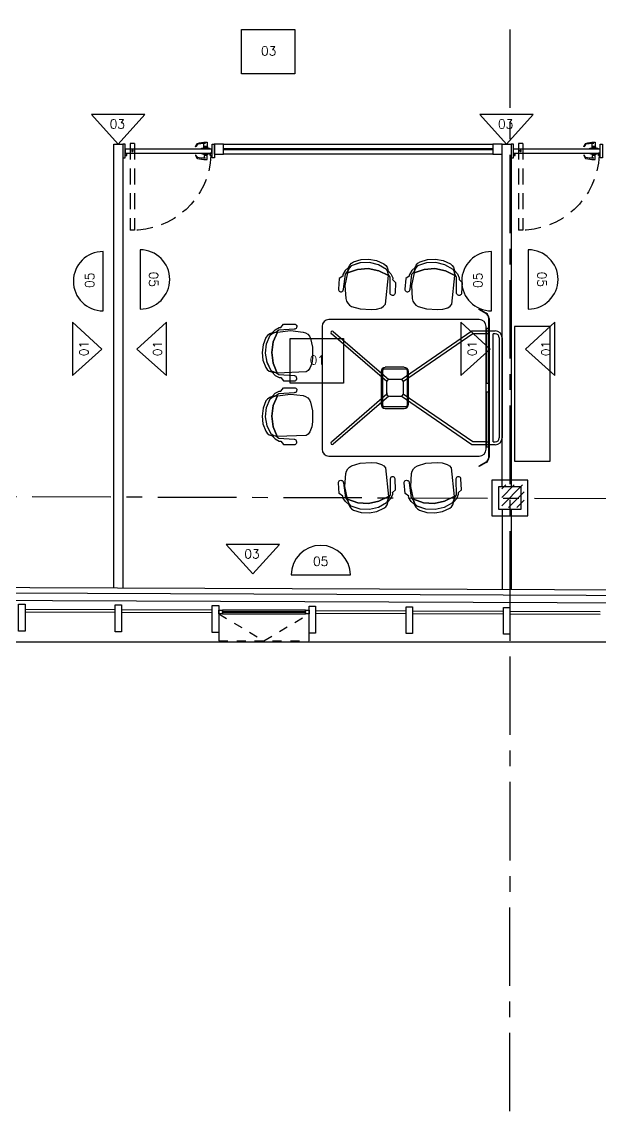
# Model space of a CAD drawing. Extents: x -4 to 325, y -1 to 181.
# Drawn here: x 15.41 to 21.86, y -1.28 to 10.87 of the extents above; entities that cross this region are included whole.
import ezdxf
from ezdxf.enums import TextEntityAlignment as Align

# ---------------------------------------------------------------- set-up
doc = ezdxf.new("R2010")
doc.units = 0
doc.header["$LTSCALE"] = 0.7
doc.header["$MEASUREMENT"] = 0
for name, pattern in [('REC4_A1-00_PLANTA GENERAL$1$X-BB$0$CENTER', [2, 1.25, -0.25, 0.25, -0.25]), ('REC4_A1-00_PLANTA GENERAL$1$X-BB$0$HIDDEN2', [0.1875, 0.125, -0.0625]), ('REC4_A1-00_PLANTA GENERAL$1$X-PP$0$HIDDEN', [0.375, 0.25, -0.125]), ('X-BB$0$HIDDEN2', [0.1875, 0.125, -0.0625])]:
    doc.linetypes.add(name, pattern=pattern)
doc.layers.get('0').update_dxf_attribs({"linetype": 'CONTINUOUS'})
for name, color, linetype in [('REC4_A1-00_PLANTA GENERAL$1$ACABADO INTERIOR', 4, 'CONTINUOUS'), ('REC4_A1-00_PLANTA GENERAL$1$BB$0$A-COLS', 251, 'CONTINUOUS'), ('REC4_A1-00_PLANTA GENERAL$1$BB$0$A-GLAZ', 251, 'CONTINUOUS'), ('REC4_A1-00_PLANTA GENERAL$1$BB$0$A-GRID', 251, 'REC4_A1-00_PLANTA GENERAL$1$X-BB$0$CENTER'), ('REC4_A1-00_PLANTA GENERAL$1$BB$0$A-WALL-FULL', 251, 'CONTINUOUS'), ('REC4_A1-00_PLANTA GENERAL$1$BB$0$A-WALL-PRHT', 251, 'CONTINUOUS'), ('REC4_A1-00_PLANTA GENERAL$1$FN$0$I-FURN-FREE', 1, 'CONTINUOUS'), ('REC4_A1-00_PLANTA GENERAL$1$LAMBRINES', 3, 'CONTINUOUS'), ('REC4_A1-00_PLANTA GENERAL$1$PP$0$I-CANCELERIA', 253, 'CONTINUOUS'), ('REC4_A1-00_PLANTA GENERAL$1$PP$0$I-DOOR', 253, 'CONTINUOUS'), ('REC4_A1-00_PLANTA GENERAL$1$PP$0$I-FLOR-DIMS', 1, 'CONTINUOUS'), ('REC4_A1-00_PLANTA GENERAL$1$PP$0$I-GLAZ', 253, 'CONTINUOUS'), ('REC4_A1-00_PLANTA GENERAL$1$PP$0$I-WALL', 253, 'CONTINUOUS')]:
    doc.layers.add(name, color=color, linetype=linetype)
doc.styles.add('REC4_A1-00_PLANTA GENERAL$0$X-FN$0$ARIAL', font='arial.ttf')
doc.styles.add('ROMANS', font='romans.shx', dxfattribs={"width": 0.75})

# ---------------------------------------------------------------- blocks, each defined once
blk = doc.blocks.new('REC4_A1-00_PLANTA GENERAL$1$X-PP$0$door')
at = {"layer": 'REC4_A1-00_PLANTA GENERAL$1$PP$0$I-DOOR', "linetype": 'Continuous', "extrusion": (7.03085e-08, -3.52258e-06, 1)}
for p, q in [((61213.271, 25536.376, 0), (61213.183, 25536.376, 0)), ((61213.271, 25536.376, 0), (61213.183, 25536.376, 0)), ((61214.007, 25536.427, 0), (61214.055, 25536.427, 0)), ((61214.107, 25536.37), (61213.159, 25536.37)), ((61214.107, 25536.322, 0), (61213.159, 25536.322, 0)), ((61213.271, 25536.316, 0), (61213.182, 25536.316, 0)), ((61213.271, 25536.316, 0), (61213.182, 25536.316, 0)), ((61214.02, 25536.346, 0), (61214.042, 25536.346, 0)), ((61214.031, 25536.357, 0), (61214.031, 25536.335, 0)), ((61214.091, 25536.295, 0), (61214.091, 25536.32, 0)), ((61214.11, 25536.32, 0), (61214.091, 25536.32, 0)), ((61214.11, 25536.295, 0), (61214.091, 25536.295, 0)), ((61214.093, 25536.297, 0), (61214.093, 25536.318, 0)), ((61214.11, 25536.318, 0), (61214.093, 25536.318, 0)), ((61214.093, 25536.297, 0), (61214.11, 25536.297, 0)), ((61214.107, 25536.322, 0), (61214.107, 25536.37))]:
    blk.add_line(p, q, dxfattribs=at)
at = {"layer": 'REC4_A1-00_PLANTA GENERAL$1$PP$0$I-DOOR', "linetype": 'REC4_A1-00_PLANTA GENERAL$1$X-PP$0$HIDDEN', "extrusion": (7.03085e-08, -3.52258e-06, 1)}
for p, q in [((61214.007, 25536.427, 0), (61214.007, 25535.475, 0)), ((61214.055, 25536.427, 0), (61214.055, 25535.475, 0)), ((61214.007, 25535.475, 0), (61214.055, 25535.475, 0))]:
    blk.add_line(p, q, dxfattribs=at)
at = {"layer": 'REC4_A1-00_PLANTA GENERAL$1$PP$0$I-DOOR', "linetype": 'Continuous', "extrusion": (-7.03085e-08, -3.52258e-06, 1)}
for p, q in [((61213.156, 25536.32, 0), (61213.176, 25536.32, 0)), ((61213.156, 25536.318, 0), (61213.174, 25536.318, 0)), ((61213.174, 25536.297, 0), (61213.156, 25536.297, 0)), ((61213.156, 25536.295, 0), (61213.176, 25536.295, 0)), ((61213.174, 25536.297, 0), (61213.174, 25536.318, 0)), ((61213.176, 25536.295, 0), (61213.176, 25536.32, 0))]:
    blk.add_line(p, q, dxfattribs=at)
at = {"layer": 'REC4_A1-00_PLANTA GENERAL$1$PP$0$I-DOOR', "linetype": 'Continuous'}
blk.add_line((61213.159, 25536.322, 0), (61213.159, 25536.37), dxfattribs=at)
at = {"layer": 'REC4_A1-00_PLANTA GENERAL$1$PP$0$I-DOOR', "linetype": 'Continuous', "extrusion": (1.26458e-05, -3.51329e-06, 1), "elevation": 0.684}
blk.add_lwpolyline([(61213.131, 25536.271), (61213.156, 25536.271), (61213.156, 25536.421), (61213.131, 25536.421), (61213.131, 25536.271)], dxfattribs=at)
at = {"layer": 'REC4_A1-00_PLANTA GENERAL$1$PP$0$I-DOOR', "linetype": 'Continuous', "extrusion": (7.03085e-08, -3.52258e-06, 1), "elevation": -0.086}
for points in [[(61213.271, 25536.37), (61213.271, 25536.376), (61213.249, 25536.381, -0.342611), (61213.246, 25536.386), (61213.246, 25536.389), (61213.208, 25536.389), (61213.208, 25536.386, -0.342611), (61213.205, 25536.381), (61213.183, 25536.376), (61213.183, 25536.37)], [(61213.271, 25536.37), (61213.271, 25536.376), (61213.249, 25536.381, -0.342611), (61213.246, 25536.386), (61213.246, 25536.389), (61213.208, 25536.389), (61213.208, 25536.386, -0.342611), (61213.205, 25536.381), (61213.183, 25536.376), (61213.183, 25536.37)], [(61213.227, 25536.427), (61213.243, 25536.427, -0.046797), (61213.314, 25536.42, -0.2009), (61213.317, 25536.418), (61213.334, 25536.393, 1), (61213.338, 25536.396), (61213.322, 25536.425, 0.203005), (61213.318, 25536.428, 0.054377), (61213.224, 25536.442), (61213.211, 25536.442), (61213.211, 25536.394), (61213.239, 25536.394), (61213.239, 25536.396), (61213.246, 25536.396), (61213.246, 25536.427)], [(61213.227, 25536.427), (61213.243, 25536.427, -0.046797), (61213.314, 25536.42, -0.2009), (61213.317, 25536.418), (61213.334, 25536.393, 1), (61213.338, 25536.396), (61213.322, 25536.425, 0.203005), (61213.318, 25536.428, 0.054377), (61213.224, 25536.442), (61213.211, 25536.442), (61213.211, 25536.394), (61213.239, 25536.394), (61213.239, 25536.396), (61213.246, 25536.396), (61213.246, 25536.427)], [(61213.271, 25536.322), (61213.271, 25536.316), (61213.249, 25536.311, 0.342611), (61213.245, 25536.307), (61213.245, 25536.303), (61213.208, 25536.303), (61213.208, 25536.307, 0.342611), (61213.205, 25536.311), (61213.182, 25536.316), (61213.182, 25536.322)], [(61213.271, 25536.322), (61213.271, 25536.316), (61213.249, 25536.311, 0.342611), (61213.245, 25536.307), (61213.245, 25536.303), (61213.208, 25536.303), (61213.208, 25536.307, 0.342611), (61213.205, 25536.311), (61213.182, 25536.316), (61213.182, 25536.322)], [(61213.227, 25536.266), (61213.243, 25536.266, 0.046797), (61213.314, 25536.272, 0.2009), (61213.317, 25536.274), (61213.334, 25536.299, -1), (61213.338, 25536.296), (61213.322, 25536.268, -0.203005), (61213.318, 25536.264, -0.054377), (61213.224, 25536.251), (61213.211, 25536.251), (61213.211, 25536.298), (61213.239, 25536.298), (61213.239, 25536.297), (61213.245, 25536.297), (61213.245, 25536.266)], [(61213.227, 25536.266), (61213.243, 25536.266, 0.046797), (61213.314, 25536.272, 0.2009), (61213.317, 25536.274), (61213.334, 25536.299, -1), (61213.338, 25536.296), (61213.322, 25536.268, -0.203005), (61213.318, 25536.264, -0.054377), (61213.224, 25536.251), (61213.211, 25536.251), (61213.211, 25536.298), (61213.239, 25536.298), (61213.239, 25536.297), (61213.245, 25536.297), (61213.245, 25536.266)]]:
    blk.add_lwpolyline(points, format="xyb", dxfattribs=at)
for points in [[(61213.241, 25536.389), (61213.241, 25536.394), (61213.213, 25536.394), (61213.213, 25536.389)], [(61213.241, 25536.389), (61213.241, 25536.394), (61213.213, 25536.394), (61213.213, 25536.389)], [(61213.241, 25536.303), (61213.241, 25536.298), (61213.213, 25536.298), (61213.213, 25536.303)], [(61213.241, 25536.303), (61213.241, 25536.298), (61213.213, 25536.298), (61213.213, 25536.303)]]:
    blk.add_lwpolyline(points, dxfattribs=at)
at = {"layer": 'REC4_A1-00_PLANTA GENERAL$1$PP$0$I-DOOR', "linetype": 'Continuous', "extrusion": (-1.26458e-05, -3.51329e-06, 1), "elevation": -0.864}
blk.add_lwpolyline([(61214.135, 25536.271), (61214.11, 25536.271), (61214.11, 25536.421), (61214.135, 25536.421), (61214.135, 25536.271)], dxfattribs=at)
at = {"layer": 'REC4_A1-00_PLANTA GENERAL$1$PP$0$I-DOOR', "linetype": 'Continuous', "extrusion": (7.03085e-08, -3.52258e-06, 1)}
blk.add_circle((61214.031, 25536.346, -0.086), 0.0075, dxfattribs=at)
at = {"layer": 'REC4_A1-00_PLANTA GENERAL$1$PP$0$I-DOOR', "linetype": 'REC4_A1-00_PLANTA GENERAL$1$X-PP$0$HIDDEN', "extrusion": (7.03085e-08, -3.52258e-06, 1)}
blk.add_arc((61214.025, 25536.332, -0.086), 0.857, 182.1968, 272.0579, dxfattribs=at)
blk = doc.blocks.new('REC4_A1-00_PLANTA GENERAL', base_point=(3911.241, -3265.11))
at = {"layer": 'REC4_A1-00_PLANTA GENERAL$1$BB$0$A-GRID'}
h = blk.add_hatch(dxfattribs=at)
h.set_pattern_fill('ANSI31', color=8, scale=0.53)
h.set_pattern_definition([(45, (0.03352, 0.020166), (-0.046845824, 0.046845824), [])])
h.paths.add_polyline_path([(1.568, 35.855), (1.217, 35.855), (1.217, 35.491), (1.568, 35.491)])
h.paths.add_polyline_path([(8.055, 35.805), (7.755, 35.805), (7.755, 35.514), (8.055, 35.514)])
h.paths.add_polyline_path([(14.575, 35.809), (14.275, 35.809), (14.275, 35.519), (14.575, 35.519)])
h.paths.add_polyline_path([(21.047, 35.804), (20.747, 35.804), (20.747, 35.514), (21.047, 35.514)])
edge = h.paths.add_edge_path()
edge.add_arc((27.426, 35.604), 0.157, 0, 360)
h.paths.add_polyline_path([(34.115, 35.794), (33.815, 35.794), (33.815, 35.504), (34.115, 35.504)])
h.paths.add_polyline_path([(40.558, 35.789), (40.258, 35.789), (40.258, 35.499), (40.558, 35.499)])
edge = h.paths.add_edge_path()
edge.add_arc((46.97, 35.639), 0.213, 0, 360)
edge = h.paths.add_edge_path()
edge.add_arc((33.934, 29.57), 0.172, 0, 360)
h.paths.add_polyline_path([(1.577, 29.832), (1.226, 29.832), (1.226, 29.468), (1.577, 29.468)])
h.paths.add_polyline_path([(8.051, 29.787), (7.75, 29.787), (7.75, 29.487), (8.051, 29.487)])
h.paths.add_polyline_path([(14.385, 29.799), (14.262, 29.799), (14.262, 29.499), (14.382, 29.499)])
h.paths.add_polyline_path([(14.563, 29.799), (14.385, 29.799), (14.382, 29.499), (14.563, 29.499)])
h.paths.add_polyline_path([(21.122, 29.553), (20.799, 29.552), (20.799, 29.393), (21.122, 29.393)])
h.paths.add_polyline_path([(21.122, 29.822), (21.045, 29.822), (20.799, 29.822), (20.799, 29.552), (21.122, 29.553)])
h.paths.add_polyline_path([(27.542, 29.773), (27.291, 29.773), (27.291, 29.523), (27.542, 29.523)])
h.paths.add_polyline_path([(40.526, 29.772), (40.276, 29.772), (40.276, 29.522), (40.526, 29.522)])
h.paths.add_polyline_path([(47.076, 29.802), (46.766, 29.802), (46.766, 29.492), (47.076, 29.492)])
h.paths.add_polyline_path([(1.565, 23.848), (1.214, 23.848), (1.214, 23.484), (1.565, 23.484)])
h.paths.add_polyline_path([(7.996, 23.808), (7.695, 23.808), (7.695, 23.509), (7.996, 23.509)])
h.paths.add_polyline_path([(14.596, 23.806), (14.225, 23.807), (14.225, 23.507), (14.593, 23.506)])
h.paths.add_polyline_path([(14.526, 23.806), (14.596, 23.806), (14.593, 23.506), (14.526, 23.506)], flags=16)
h.paths.add_polyline_path([(27.533, 23.739), (27.282, 23.739), (27.282, 23.489), (27.533, 23.489)])
edge = h.paths.add_edge_path()
edge.add_arc((33.916, 23.6), 0.157, 0, 360)
h.paths.add_polyline_path([(40.52, 23.676), (40.269, 23.676), (40.269, 23.463), (40.52, 23.463)])
h.paths.add_polyline_path([(40.52, 23.713), (40.269, 23.713), (40.269, 23.676), (40.52, 23.676)])
h.paths.add_polyline_path([(47.06, 23.676), (46.81, 23.676), (46.81, 23.45), (47.06, 23.45)])
h.paths.add_polyline_path([(47.06, 23.7), (46.81, 23.7), (46.81, 23.676), (47.06, 23.676)])
h.paths.add_polyline_path([(1.546, 17.847), (1.195, 17.847), (1.195, 17.483), (1.546, 17.483)])
h.paths.add_polyline_path([(8.063, 17.807), (7.762, 17.807), (7.762, 17.507), (8.063, 17.507)])
h.paths.add_polyline_path([(14.434, 17.792), (14.322, 17.792), (14.322, 17.492), (14.428, 17.492)])
h.paths.add_polyline_path([(14.623, 17.792), (14.434, 17.792), (14.428, 17.492), (14.623, 17.492)])
h.paths.add_polyline_path([(27.523, 17.756), (27.273, 17.756), (27.273, 17.506), (27.523, 17.506)])
edge = h.paths.add_edge_path()
edge.add_arc((33.905, 17.577), 0.157, 0, 360)
h.paths.add_polyline_path([(40.513, 17.738), (40.311, 17.738), (40.311, 17.526), (40.513, 17.526)])
h.paths.add_polyline_path([(40.311, 17.738), (40.262, 17.738), (40.262, 17.489), (40.513, 17.489), (40.513, 17.526), (40.311, 17.526)])
h.paths.add_polyline_path([(47.068, 17.754), (46.767, 17.754), (46.767, 17.526), (47.068, 17.526)])
h.paths.add_polyline_path([(47.068, 17.526), (46.767, 17.526), (46.767, 17.454), (47.068, 17.454)])
h.paths.add_polyline_path([(1.574, 11.86), (1.223, 11.86), (1.223, 11.496), (1.574, 11.496)])
h.paths.add_polyline_path([(8.066, 11.814), (7.765, 11.814), (7.765, 11.514), (8.066, 11.514)])
h.paths.add_polyline_path([(14.526, 11.799), (14.225, 11.799), (14.225, 11.499), (14.526, 11.499)])
h.paths.add_polyline_path([(21.074, 11.683), (20.751, 11.684), (20.751, 11.414), (21.074, 11.414)])
h.paths.add_polyline_path([(21.074, 11.766), (20.751, 11.766), (20.751, 11.684), (21.074, 11.683)])
h.paths.add_polyline_path([(27.514, 11.744), (27.263, 11.744), (27.263, 11.494), (27.514, 11.494)])
edge = h.paths.add_edge_path()
edge.add_arc((33.88, 11.59), 0.155, 0, 360)
h.paths.add_polyline_path([(40.507, 11.715), (40.256, 11.715), (40.256, 11.464), (40.507, 11.464)])
h.paths.add_polyline_path([(47.026, 11.699), (46.775, 11.699), (46.775, 11.449), (47.026, 11.449)])
h.paths.add_polyline_path([(1.551, 5.838), (1.2, 5.838), (1.2, 5.474), (1.551, 5.474)])
h.paths.add_polyline_path([(8.039, 5.781), (7.768, 5.781), (7.768, 5.482), (8.039, 5.482)])
h.paths.add_polyline_path([(8.068, 5.781), (8.039, 5.781), (8.039, 5.482), (8.068, 5.482)])
h.paths.add_polyline_path([(14.513, 5.756), (14.212, 5.756), (14.212, 5.456), (14.513, 5.456)])
h.paths.add_polyline_path([(21.008, 5.705), (20.758, 5.705), (20.758, 5.455), (21.008, 5.455)])
h.paths.add_polyline_path([(27.53, 5.704), (27.229, 5.704), (27.229, 5.404), (27.53, 5.404)])
h.paths.add_polyline_path([(34.016, 5.653), (33.766, 5.653), (33.766, 5.403), (34.016, 5.403)])
h.paths.add_polyline_path([(40.467, 5.616), (40.207, 5.616), (40.207, 5.356), (40.467, 5.356)])
edge = h.paths.add_edge_path()
edge.add_arc((46.883, 5.476), 0.188, 0, 360)
at = {"layer": 'REC4_A1-00_PLANTA GENERAL$1$ACABADO INTERIOR'}
blk.add_lwpolyline([(47.655, 4.368), (9.648, 4.518)], dxfattribs=at)
at = {"layer": 'REC4_A1-00_PLANTA GENERAL$1$BB$0$A-COLS'}
for points in [[(20.724, 5.435), (20.975, 5.435), (20.975, 5.685), (20.724, 5.685)], [(15.372, 4.373), (15.444, 4.373), (15.444, 4.073), (15.372, 4.073)], [(16.449, 4.366), (16.52, 4.366), (16.52, 4.066), (16.449, 4.066)], [(17.532, 4.359), (17.604, 4.359), (17.604, 4.059), (17.532, 4.059)], [(18.611, 4.352), (18.683, 4.352), (18.683, 4.052), (18.611, 4.052)], [(19.692, 4.346), (19.764, 4.346), (19.764, 4.046), (19.692, 4.046)], [(20.777, 4.339), (20.848, 4.339), (20.848, 4.039), (20.777, 4.039)]]:
    blk.add_lwpolyline(points, close=True, dxfattribs=at)
at = {"layer": 'REC4_A1-00_PLANTA GENERAL$1$BB$0$A-GLAZ'}
for points in [[(16.449, 4.31), (15.444, 4.314)], [(16.448, 4.28), (15.444, 4.284)], [(17.532, 4.306), (16.52, 4.31)], [(17.532, 4.276), (16.52, 4.28)], [(19.692, 4.267), (18.682, 4.271)], [(19.692, 4.297), (18.683, 4.301)], [(20.777, 4.263), (19.763, 4.267)], [(20.777, 4.293), (19.764, 4.297)], [(21.856, 4.288), (20.848, 4.292)], [(21.856, 4.258), (20.848, 4.262)]]:
    blk.add_lwpolyline(points, dxfattribs=at)
at = {"layer": 'REC4_A1-00_PLANTA GENERAL$1$BB$0$A-GRID'}
blk.add_line((-2.675, 5.63, 1.547), (52.804, 5.461, -3.13), dxfattribs=at)
blk.add_lwpolyline([(20.85, -1.285), (20.863, 43.009)], dxfattribs=at)
at = {"layer": 'REC4_A1-00_PLANTA GENERAL$1$BB$0$A-WALL-FULL'}
blk.add_lwpolyline([(45.765, 4.294), (10.116, 4.435)], dxfattribs=at)
at = {"layer": 'REC4_A1-00_PLANTA GENERAL$1$BB$0$A-WALL-PRHT'}
blk.add_lwpolyline([(45.715, 3.95), (45.765, 3.95), (10.116, 3.95)], dxfattribs=at)
at = {"layer": 'REC4_A1-00_PLANTA GENERAL$1$FN$0$I-FURN-FREE'}
for p, q in [((20.505, 7.662, 0), (20.507, 7.666, 0)), ((20.582, 7.618, 0), (20.505, 7.662, 0)), ((20.584, 7.622, 0), (20.507, 7.666, 0)), ((20.508, 7.551, 0), (18.832, 7.551, 0)), ((20.613, 6.015, 0), (20.613, 7.563, 0)), ((20.618, 7.563, 0), (20.618, 6.015, 0)), ((18.756, 7.474, 0), (18.756, 6.103, 0)), ((18.88, 7.417, 0), (19.5, 6.882, 0)), ((19.638, 6.882, 0), (20.425, 7.424, 0)), ((20.425, 7.424, 0), (20.585, 7.424, 0)), ((20.585, 6.103, 0), (20.585, 7.474, 0)), ((20.585, 7.424, 0), (20.687, 7.424, 0)), ((20.589, 7.451, 0), (20.589, 6.837, 0)), ((20.613, 7.451, 0), (20.589, 7.451, 0)), ((21.3, 7.472), (20.9, 7.472)), ((20.9, 7.472), (20.9, 5.972)), ((21.3, 5.972), (21.3, 7.472)), ((19.476, 6.86, 0), (18.859, 7.393, 0)), ((20.435, 7.392, 0), (19.662, 6.861, 0)), ((20.585, 7.392, 0), (20.435, 7.392, 0)), ((20.623, 7.392, 0), (20.585, 7.392, 0)), ((20.623, 6.185, 0), (20.623, 7.392, 0)), ((20.664, 6.185, 0), (20.664, 7.392, 0)), ((20.686, 7.392, 0), (20.664, 7.392, 0)), ((20.731, 7.348, 0), (20.731, 6.23, 0)), ((20.763, 7.348, 0), (20.763, 6.23, 0)), ((19.413, 6.971, 0), (19.413, 6.606, 0)), ((19.433, 6.59, 0), (19.433, 6.987, 0)), ((19.446, 7.001, 0), (19.691, 7.001, 0)), ((19.672, 7.018, 0), (19.459, 7.018, 0)), ((19.704, 6.987, 0), (19.704, 6.59, 0)), ((19.718, 6.606, 0), (19.718, 6.971, 0)), ((19.475, 6.852, 0), (19.475, 6.726, 0)), ((19.632, 6.882, 0), (19.506, 6.882, 0)), ((19.662, 6.717, 0), (19.662, 6.852, 0)), ((20.613, 6.837, 0), (20.589, 6.837, 0)), ((19.476, 6.717, 0), (18.859, 6.184, 0)), ((19.499, 6.695, 0), (18.88, 6.16, 0)), ((19.506, 6.695, 0), (19.632, 6.695, 0)), ((20.425, 6.153, 0), (19.637, 6.696, 0)), ((20.435, 6.185, 0), (19.661, 6.718, 0)), ((20.589, 6.741, 0), (20.589, 6.126, 0)), ((20.613, 6.741, 0), (20.589, 6.741, 0)), ((19.691, 6.577, 0), (19.446, 6.577, 0)), ((19.459, 6.56, 0), (19.672, 6.56, 0)), ((20.585, 6.153, 0), (20.425, 6.153, 0)), ((20.585, 6.185, 0), (20.435, 6.185, 0)), ((20.585, 6.185, 0), (20.623, 6.185, 0)), ((20.687, 6.153, 0), (20.585, 6.153, 0)), ((20.613, 6.126, 0), (20.589, 6.126, 0)), ((20.664, 6.185, 0), (20.686, 6.185, 0)), ((18.832, 6.027, 0), (20.508, 6.027, 0)), ((20.582, 5.96, 0), (20.505, 5.915, 0)), ((20.9, 5.972), (21.3, 5.972)), ((20.507, 5.911, 0), (20.505, 5.915, 0)), ((20.584, 5.956, 0), (20.507, 5.911, 0))]:
    blk.add_line(p, q, dxfattribs=at)
at = {"layer": 'REC4_A1-00_PLANTA GENERAL$1$FN$0$I-FURN-FREE', "elevation": 0}
for points in [[(19.039, 8.072), (19.152, 8.111), (19.271, 8.119), (19.388, 8.095), (19.495, 8.042), (19.49, 8.078), (19.474, 8.111), (19.384, 8.163), (19.283, 8.188), (19.178, 8.184), (19.079, 8.15), (19.059, 8.128), (19.046, 8.101), (19.039, 8.072)], [(19.781, 8.072), (19.894, 8.111), (20.013, 8.119), (20.13, 8.095), (20.236, 8.042), (20.231, 8.078), (20.216, 8.111), (20.125, 8.163), (20.024, 8.188), (19.92, 8.184), (19.821, 8.15), (19.801, 8.128), (19.787, 8.101), (19.781, 8.072)], [(19.495, 8.042), (19.388, 8.095), (19.271, 8.119), (19.152, 8.111), (19.039, 8.072), (19.011, 7.93), (19.019, 7.785), (19.027, 7.758), (19.041, 7.734), (19.061, 7.713), (19.084, 7.698), (19.179, 7.671), (19.303, 7.663), (19.361, 7.666), (19.417, 7.683), (19.442, 7.699), (19.461, 7.722), (19.495, 8.042)], [(20.236, 8.042), (20.13, 8.095), (20.013, 8.119), (19.894, 8.111), (19.781, 8.072), (19.752, 7.93), (19.76, 7.785), (19.768, 7.758), (19.783, 7.734), (19.802, 7.713), (19.826, 7.698), (19.92, 7.671), (20.044, 7.663), (20.103, 7.666), (20.159, 7.683), (20.184, 7.699), (20.202, 7.722), (20.236, 8.042)], [(18.256, 6.954), (18.21, 7.065), (18.195, 7.183), (18.211, 7.301), (18.258, 7.411), (18.402, 7.43), (18.545, 7.412), (18.572, 7.402), (18.595, 7.386), (18.614, 7.365), (18.628, 7.34), (18.648, 7.244), (18.648, 7.12), (18.641, 7.061), (18.62, 7.007), (18.602, 6.983), (18.578, 6.966), (18.256, 6.954)], [(18.258, 7.411), (18.211, 7.301), (18.195, 7.183), (18.21, 7.065), (18.256, 6.954), (18.22, 6.962), (18.189, 6.98), (18.143, 7.074), (18.125, 7.176), (18.137, 7.28), (18.177, 7.377), (18.201, 7.395), (18.228, 7.407), (18.258, 7.411)], [(18.258, 6.701), (18.211, 6.591), (18.195, 6.473), (18.21, 6.355), (18.256, 6.244), (18.22, 6.252), (18.189, 6.27), (18.143, 6.364), (18.125, 6.467), (18.137, 6.57), (18.177, 6.667), (18.201, 6.685), (18.228, 6.697), (18.258, 6.701)], [(18.256, 6.244), (18.21, 6.355), (18.195, 6.473), (18.211, 6.591), (18.258, 6.701), (18.402, 6.72), (18.545, 6.702), (18.572, 6.692), (18.595, 6.676), (18.614, 6.655), (18.628, 6.63), (18.648, 6.534), (18.648, 6.41), (18.641, 6.352), (18.62, 6.297), (18.602, 6.273), (18.578, 6.256), (18.256, 6.244)], [(19.495, 5.576), (19.389, 5.523), (19.272, 5.499), (19.153, 5.507), (19.04, 5.546), (19.011, 5.688), (19.019, 5.833), (19.027, 5.86), (19.042, 5.884), (19.061, 5.905), (19.085, 5.92), (19.179, 5.947), (19.303, 5.955), (19.362, 5.952), (19.418, 5.935), (19.443, 5.919), (19.461, 5.896), (19.495, 5.576)], [(20.229, 5.576), (20.122, 5.523), (20.005, 5.499), (19.886, 5.507), (19.773, 5.546), (19.745, 5.688), (19.753, 5.833), (19.761, 5.86), (19.775, 5.884), (19.795, 5.905), (19.819, 5.92), (19.913, 5.947), (20.037, 5.955), (20.095, 5.952), (20.151, 5.935), (20.176, 5.919), (20.195, 5.896), (20.229, 5.576)], [(19.04, 5.546), (19.153, 5.507), (19.272, 5.499), (19.389, 5.523), (19.495, 5.576), (19.49, 5.54), (19.475, 5.507), (19.384, 5.455), (19.283, 5.43), (19.179, 5.434), (19.08, 5.468), (19.06, 5.49), (19.046, 5.517), (19.04, 5.546)], [(19.773, 5.546), (19.886, 5.507), (20.005, 5.499), (20.122, 5.523), (20.229, 5.576), (20.224, 5.54), (20.208, 5.507), (20.118, 5.455), (20.017, 5.43), (19.912, 5.434), (19.813, 5.468), (19.793, 5.49), (19.78, 5.517), (19.773, 5.546)]]:
    blk.add_lwpolyline(points, dxfattribs=at)
for points in [[(19.046, 8.103), (19.052, 8.131), (19.065, 8.157), (19.083, 8.179), (19.107, 8.195), (19.191, 8.221), (19.278, 8.226), (19.364, 8.21), (19.445, 8.174), (19.465, 8.156), (19.48, 8.134), (19.488, 8.108), (19.49, 8.081), (19.474, 8.111), (19.384, 8.163), (19.283, 8.188), (19.179, 8.184), (19.08, 8.151), (19.06, 8.129), (19.046, 8.103)], [(19.788, 8.103), (19.794, 8.131), (19.806, 8.157), (19.825, 8.179), (19.848, 8.195), (19.932, 8.221), (20.02, 8.226), (20.106, 8.21), (20.186, 8.174), (20.206, 8.156), (20.221, 8.134), (20.23, 8.108), (20.231, 8.081), (20.216, 8.111), (20.125, 8.163), (20.024, 8.188), (19.92, 8.184), (19.821, 8.151), (19.801, 8.129), (19.788, 8.103)], [(18.987, 8.037), (18.948, 8.01), (18.937, 7.891), (18.938, 7.882), (18.941, 7.875), (18.946, 7.868), (18.953, 7.863), (18.962, 7.861), (18.972, 7.862), (18.979, 7.864), (18.984, 7.868), (18.989, 7.873), (18.992, 7.88), (18.994, 7.89), (19.016, 8.058), (19.043, 8.09), (19.052, 8.131), (19.014, 8.098), (18.988, 8.055), (18.986, 8.046), (18.987, 8.037), (18.987, 8.037)], [(19.541, 7.998), (19.576, 7.966), (19.57, 7.846), (19.568, 7.838), (19.564, 7.831), (19.558, 7.825), (19.551, 7.821), (19.541, 7.821), (19.531, 7.823), (19.525, 7.826), (19.52, 7.831), (19.516, 7.837), (19.514, 7.843), (19.513, 7.854), (19.515, 8.023), (19.493, 8.058), (19.489, 8.1), (19.523, 8.063), (19.543, 8.016), (19.543, 8.007), (19.541, 7.998), (19.541, 7.998)], [(19.728, 8.037), (19.689, 8.01), (19.678, 7.891), (19.68, 7.882), (19.683, 7.875), (19.688, 7.868), (19.694, 7.863), (19.704, 7.861), (19.713, 7.862), (19.72, 7.864), (19.726, 7.868), (19.73, 7.873), (19.733, 7.88), (19.736, 7.89), (19.758, 8.058), (19.785, 8.09), (19.794, 8.131), (19.756, 8.098), (19.729, 8.055), (19.728, 8.046), (19.728, 8.037), (19.728, 8.037)], [(20.283, 7.998), (20.317, 7.966), (20.311, 7.846), (20.309, 7.838), (20.305, 7.831), (20.299, 7.825), (20.292, 7.821), (20.282, 7.821), (20.273, 7.823), (20.267, 7.826), (20.261, 7.831), (20.258, 7.837), (20.256, 7.843), (20.255, 7.854), (20.256, 8.023), (20.234, 8.058), (20.231, 8.1), (20.264, 8.063), (20.284, 8.016), (20.284, 8.007), (20.283, 7.998), (20.283, 7.998)], [(18.297, 7.461), (18.326, 7.498), (18.446, 7.5), (18.454, 7.499), (18.462, 7.495), (18.468, 7.489), (18.473, 7.483), (18.474, 7.473), (18.472, 7.463), (18.469, 7.457), (18.465, 7.452), (18.459, 7.447), (18.453, 7.445), (18.443, 7.443), (18.274, 7.433), (18.24, 7.408), (18.198, 7.402), (18.233, 7.438), (18.278, 7.461), (18.287, 7.462), (18.297, 7.461), (18.297, 7.461)], [(18.226, 7.406), (18.198, 7.402), (18.172, 7.391), (18.148, 7.374), (18.13, 7.352), (18.099, 7.27), (18.088, 7.183), (18.097, 7.096), (18.128, 7.014), (18.144, 6.992), (18.166, 6.976), (18.191, 6.966), (18.218, 6.962), (18.189, 6.98), (18.143, 7.073), (18.125, 7.176), (18.136, 7.28), (18.177, 7.376), (18.2, 7.394), (18.226, 7.406)], [(18.297, 6.905), (18.326, 6.868), (18.446, 6.866), (18.454, 6.868), (18.462, 6.871), (18.468, 6.877), (18.473, 6.883), (18.474, 6.893), (18.472, 6.903), (18.469, 6.909), (18.465, 6.915), (18.459, 6.919), (18.453, 6.921), (18.443, 6.923), (18.274, 6.933), (18.24, 6.958), (18.198, 6.964), (18.233, 6.928), (18.278, 6.905), (18.287, 6.904), (18.297, 6.905), (18.297, 6.905)], [(18.226, 6.696), (18.198, 6.692), (18.172, 6.681), (18.148, 6.664), (18.13, 6.642), (18.099, 6.561), (18.088, 6.474), (18.097, 6.386), (18.128, 6.304), (18.144, 6.282), (18.166, 6.266), (18.191, 6.256), (18.218, 6.252), (18.189, 6.27), (18.143, 6.363), (18.125, 6.466), (18.136, 6.57), (18.177, 6.666), (18.2, 6.684), (18.226, 6.696)], [(18.297, 6.751), (18.326, 6.788), (18.446, 6.79), (18.454, 6.789), (18.462, 6.785), (18.468, 6.78), (18.473, 6.773), (18.474, 6.763), (18.472, 6.754), (18.469, 6.747), (18.465, 6.742), (18.459, 6.737), (18.453, 6.735), (18.443, 6.733), (18.274, 6.723), (18.24, 6.698), (18.198, 6.692), (18.233, 6.728), (18.278, 6.751), (18.287, 6.752), (18.297, 6.751), (18.297, 6.751)], [(18.297, 6.195), (18.326, 6.158), (18.446, 6.156), (18.454, 6.158), (18.462, 6.161), (18.468, 6.167), (18.473, 6.174), (18.474, 6.183), (18.472, 6.193), (18.469, 6.199), (18.465, 6.205), (18.459, 6.209), (18.453, 6.211), (18.443, 6.213), (18.274, 6.223), (18.24, 6.248), (18.198, 6.254), (18.233, 6.218), (18.278, 6.195), (18.287, 6.194), (18.297, 6.195), (18.297, 6.195)], [(18.987, 5.581), (18.948, 5.608), (18.937, 5.727), (18.939, 5.736), (18.942, 5.743), (18.947, 5.75), (18.953, 5.755), (18.963, 5.757), (18.972, 5.756), (18.979, 5.754), (18.985, 5.75), (18.989, 5.745), (18.992, 5.738), (18.995, 5.728), (19.017, 5.56), (19.044, 5.528), (19.053, 5.487), (19.015, 5.52), (18.988, 5.563), (18.987, 5.572), (18.987, 5.581), (18.987, 5.581)], [(19.542, 5.62), (19.576, 5.652), (19.57, 5.772), (19.568, 5.78), (19.564, 5.787), (19.558, 5.793), (19.551, 5.797), (19.541, 5.797), (19.532, 5.795), (19.526, 5.792), (19.52, 5.787), (19.517, 5.781), (19.515, 5.775), (19.514, 5.764), (19.515, 5.595), (19.493, 5.56), (19.49, 5.518), (19.523, 5.555), (19.543, 5.602), (19.543, 5.611), (19.542, 5.62), (19.542, 5.62)], [(19.721, 5.581), (19.682, 5.608), (19.671, 5.727), (19.672, 5.736), (19.675, 5.743), (19.68, 5.75), (19.687, 5.755), (19.696, 5.757), (19.706, 5.756), (19.713, 5.754), (19.718, 5.75), (19.723, 5.745), (19.726, 5.738), (19.728, 5.728), (19.75, 5.56), (19.777, 5.528), (19.786, 5.487), (19.748, 5.52), (19.722, 5.563), (19.72, 5.572), (19.721, 5.581), (19.721, 5.581)], [(20.275, 5.62), (20.31, 5.652), (20.304, 5.772), (20.302, 5.78), (20.298, 5.787), (20.292, 5.793), (20.285, 5.797), (20.275, 5.797), (20.265, 5.795), (20.259, 5.792), (20.254, 5.787), (20.25, 5.781), (20.248, 5.775), (20.247, 5.764), (20.249, 5.595), (20.227, 5.56), (20.223, 5.518), (20.257, 5.555), (20.277, 5.602), (20.277, 5.611), (20.275, 5.62), (20.275, 5.62)], [(19.047, 5.515), (19.053, 5.487), (19.065, 5.461), (19.084, 5.439), (19.107, 5.423), (19.191, 5.397), (19.279, 5.392), (19.365, 5.408), (19.445, 5.444), (19.465, 5.462), (19.48, 5.484), (19.489, 5.51), (19.49, 5.537), (19.475, 5.507), (19.385, 5.455), (19.283, 5.43), (19.179, 5.434), (19.08, 5.467), (19.06, 5.489), (19.047, 5.515)], [(19.781, 5.515), (19.786, 5.487), (19.799, 5.461), (19.818, 5.439), (19.841, 5.423), (19.925, 5.397), (20.012, 5.392), (20.099, 5.408), (20.179, 5.444), (20.199, 5.462), (20.214, 5.484), (20.222, 5.51), (20.224, 5.537), (20.208, 5.507), (20.118, 5.455), (20.017, 5.43), (19.913, 5.434), (19.814, 5.467), (19.794, 5.489), (19.781, 5.515)]]:
    blk.add_lwpolyline(points, close=True, dxfattribs=at)
at = {"layer": 'REC4_A1-00_PLANTA GENERAL$1$FN$0$I-FURN-FREE'}
for centre, radius, start, end in [((18.832, 7.474, 0), 0.0762, 90, 180), ((20.508, 7.474, 0), 0.0762, 0, 90), ((20.55, 7.563, 0), 0.0635, 0, 60), ((20.55, 7.563, 0), 0.0682, 0, 60), ((18.869, 7.405, 0), 0.0159, 49.2, 229.2), ((20.687, 7.348, 0), 0.0762, 0, 90), ((20.686, 7.348, 0), 0.0445, 0, 90), ((19.459, 6.971, 0), 0.0464, 90, 180), ((19.446, 6.987, 0), 0.0132, 90, 180), ((19.672, 6.971, 0), 0.0464, 0, 90), ((19.691, 6.987, 0), 0.0132, 0, 90), ((19.506, 6.852, 0), 0.0307, 90, 180), ((19.632, 6.852, 0), 0.0307, 0, 90), ((19.506, 6.726, 0), 0.0307, 168.0839, 270), ((19.632, 6.726, 0), 0.0307, 270, 0), ((19.459, 6.606, 0), 0.0464, 180, 270), ((19.446, 6.59, 0), 0.0132, 180, 270), ((19.672, 6.606, 0), 0.0464, 270, 0), ((19.691, 6.59, 0), 0.0132, 270, 0), ((20.686, 6.23, 0), 0.0445, 270, 0), ((20.687, 6.23, 0), 0.0762, 270, 0), ((18.832, 6.103, 0), 0.0762, 180, 270), ((18.869, 6.172, 0), 0.0159, 130.8, 310.8), ((20.508, 6.103, 0), 0.0762, 270, 0), ((20.55, 6.015, 0), 0.0635, 300, 0), ((20.55, 6.015, 0), 0.0682, 300, 0)]:
    blk.add_arc(centre, radius, start, end, dxfattribs=at)
at = {"layer": 'REC4_A1-00_PLANTA GENERAL$1$LAMBRINES'}
blk.add_lwpolyline([(20.649, 5.36), (21.05, 5.36), (21.05, 5.76), (20.649, 5.76)], close=True, dxfattribs=at)
blk.add_lwpolyline([(9.649, 4.582), (47.656, 4.438)], dxfattribs=at)
at = {"layer": 'REC4_A1-00_PLANTA GENERAL$1$PP$0$I-CANCELERIA'}
for points in [[(17.554, 9.395), (17.656, 9.395), (17.656, 9.509), (17.554, 9.509)], [(20.661, 9.395), (17.656, 9.395), (17.656, 9.509), (20.661, 9.51)], [(17.604, 4.306), (17.644, 4.306), (17.644, 4.266), (17.604, 4.266)], [(17.644, 4.266), (18.571, 4.266), (18.571, 4.306), (17.644, 4.306)], [(18.571, 4.306), (18.611, 4.306), (18.611, 4.266), (18.571, 4.266)]]:
    blk.add_lwpolyline(points, close=True, dxfattribs=at)
at = {"layer": 'REC4_A1-00_PLANTA GENERAL$1$PP$0$I-CANCELERIA', "elevation": 0}
blk.add_lwpolyline([(20.661, 9.395), (20.763, 9.395), (20.763, 9.51), (20.661, 9.51)], close=True, dxfattribs=at)
at = {"layer": 'REC4_A1-00_PLANTA GENERAL$1$PP$0$I-FLOR-DIMS', "linetype": 'REC4_A1-00_PLANTA GENERAL$1$X-BB$0$HIDDEN2'}
for p, q in [((17.604, 4.266), (18.108, 3.966)), ((18.108, 3.966), (18.611, 4.266))]:
    blk.add_line(p, q, dxfattribs=at)
blk.add_lwpolyline([(17.604, 4.266), (17.604, 3.966), (18.611, 3.966), (18.611, 4.266)], dxfattribs=at)
at = {"layer": 'REC4_A1-00_PLANTA GENERAL$1$PP$0$I-GLAZ'}
for points in [[(17.656, 9.457), (17.656, 9.448), (19.209, 9.448), (19.209, 9.457)], [(19.209, 9.457), (19.209, 9.448), (20.661, 9.448), (20.661, 9.457)], [(18.571, 4.291), (18.571, 4.282), (17.644, 4.282), (17.644, 4.291)]]:
    blk.add_lwpolyline(points, close=True, dxfattribs=at)
at = {"layer": 'REC4_A1-00_PLANTA GENERAL$1$PP$0$I-WALL', "elevation": 0}
for points in [[(16.434, 4.556), (16.434, 9.509), (16.534, 9.509), (16.534, 4.556)], [(20.763, 5.685), (20.763, 9.51), (20.863, 9.51), (20.863, 5.685)], [(20.762, 5.435), (20.762, 4.54)], [(20.862, 5.435), (20.862, 4.54)]]:
    blk.add_lwpolyline(points, dxfattribs=at)
at = {"layer": 'REC4_A1-00_PLANTA GENERAL$1$PP$0$I-DOOR', "color": 4, "xscale": -1.016123107332676, "yscale": 1.016123107332676, "zscale": 1.016123107332676, "rotation": 359.999999999262}
for p in [(62217.632, -25938.638, 0), (62221.96, -25938.638, 0)]:
    blk.add_blockref('REC4_A1-00_PLANTA GENERAL$1$X-PP$0$door', p, dxfattribs=at)
at = {"layer": 'REC4_A1-00_PLANTA GENERAL$1$FN$0$I-FURN-FREE', "style": 'REC4_A1-00_PLANTA GENERAL$0$X-FN$0$ARIAL', "text_generation_flag": 4}
for tag, p, height in [('ITEXT', (44.061, 35.381), 0.0358), ('CAPQT', (44.123, 34.723), 0.00704), ('CAPMC', (44.123, 34.723), 0.00704), ('CAPMG', (44.123, 34.723), 0.00704), ('STYLE', (44.123, 34.723), 0.0572), ('STYLE', (44.123, 34.723), 0.0572), ('CAPPN', (44.123, 34.723), 0.0715), ('L3', (44.123, 34.723), 0.0715), ('L1', (44.123, 34.723), 0.0715), ('L2', (44.123, 34.723), 0.0715)]:
    blk.add_attdef(tag, p, '', height=height, dxfattribs=at)
for tag, p, height, rotation in [('ITEXT', (42.991, 35.06), 0.0358, 30), ('ITEXT', (45.148, 35.123), 0.0358, 330), ('CAPPN', (43.374, 34.522), 0.0715, 30), ('CAPMG', (43.374, 34.522), 0.00704, 30), ('CAPMC', (43.374, 34.522), 0.00704, 30), ('CAPQT', (43.374, 34.522), 0.00704, 30), ('STYLE', (43.374, 34.522), 0.0572, 30), ('STYLE', (43.374, 34.522), 0.0572, 30), ('L1', (43.374, 34.522), 0.0715, 30), ('L2', (43.374, 34.522), 0.0715, 30), ('L3', (43.374, 34.522), 0.0715, 30), ('L1', (44.873, 34.523), 0.0715, 330), ('L3', (44.873, 34.523), 0.0715, 330), ('L2', (44.873, 34.523), 0.0715, 330), ('CAPPN', (44.873, 34.523), 0.0715, 330), ('STYLE', (44.873, 34.523), 0.0572, 330), ('STYLE', (44.873, 34.523), 0.0572, 330), ('CAPMC', (44.873, 34.523), 0.00704, 330), ('CAPMG', (44.873, 34.523), 0.00704, 330), ('CAPQT', (44.873, 34.523), 0.00704, 330), ('ITEXT', (42.225, 34.247), 0.0358, 60), ('ITEXT', (45.961, 34.357), 0.0358, 300), ('STYLE', (42.826, 33.972), 0.0572, 60), ('STYLE', (42.826, 33.972), 0.0572, 60), ('CAPPN', (42.826, 33.972), 0.0715, 60), ('L1', (42.826, 33.972), 0.0715, 60), ('L2', (42.826, 33.972), 0.0715, 60), ('L3', (42.826, 33.972), 0.0715, 60), ('CAPMC', (42.826, 33.972), 0.00704, 60), ('CAPMG', (42.826, 33.972), 0.00704, 60), ('CAPQT', (42.826, 33.972), 0.00704, 60), ('L1', (45.423, 33.975), 0.0715, 300), ('L3', (45.423, 33.975), 0.0715, 300), ('L2', (45.423, 33.975), 0.0715, 300), ('CAPPN', (45.423, 33.975), 0.0715, 300), ('STYLE', (45.423, 33.975), 0.0572, 300), ('STYLE', (45.423, 33.975), 0.0572, 300), ('CAPMC', (45.423, 33.975), 0.00704, 300), ('CAPMG', (45.423, 33.975), 0.00704, 300), ('CAPQT', (45.423, 33.975), 0.00704, 300), ('CAPPN', (42.625, 33.222), 0.0715, 90), ('STYLE', (42.625, 33.222), 0.0572, 90), ('STYLE', (42.625, 33.222), 0.0572, 90), ('L3', (42.625, 33.222), 0.0715, 90), ('L1', (42.625, 33.222), 0.0715, 90), ('L2', (42.625, 33.222), 0.0715, 90), ('ITEXT', (41.968, 33.16), 0.0358, 90), ('CAPQT', (42.625, 33.222), 0.00704, 90), ('CAPMC', (42.625, 33.222), 0.00704, 90), ('CAPMG', (42.625, 33.222), 0.00704, 90), ('CAPPN', (45.624, 33.225), 0.0715, 270), ('L3', (45.624, 33.225), 0.0715, 270), ('L2', (45.624, 33.225), 0.0715, 270), ('L1', (45.624, 33.225), 0.0715, 270), ('STYLE', (45.624, 33.225), 0.0572, 270), ('STYLE', (45.624, 33.225), 0.0572, 270), ('CAPMC', (45.624, 33.225), 0.00704, 270), ('CAPMG', (45.624, 33.225), 0.00704, 270), ('CAPQT', (45.624, 33.225), 0.00704, 270), ('ITEXT', (46.282, 33.287), 0.0358, 270), ('CAPPN', (42.827, 32.473), 0.0715, 120), ('STYLE', (42.827, 32.473), 0.0572, 120), ('STYLE', (42.827, 32.473), 0.0572, 120), ('L2', (42.827, 32.473), 0.0715, 120), ('L1', (42.827, 32.473), 0.0715, 120), ('L3', (42.827, 32.473), 0.0715, 120), ('CAPMC', (42.827, 32.473), 0.00704, 120), ('CAPMG', (42.827, 32.473), 0.00704, 120), ('CAPQT', (42.827, 32.473), 0.00704, 120), ('CAPPN', (45.424, 32.475), 0.0715, 240), ('STYLE', (45.424, 32.475), 0.0572, 240), ('STYLE', (45.424, 32.475), 0.0572, 240), ('L3', (45.424, 32.475), 0.0715, 240), ('L2', (45.424, 32.475), 0.0715, 240), ('L1', (45.424, 32.475), 0.0715, 240), ('CAPMC', (45.424, 32.475), 0.00704, 240), ('CAPMG', (45.424, 32.475), 0.00704, 240), ('CAPQT', (45.424, 32.475), 0.00704, 240), ('ITEXT', (42.289, 32.09), 0.0358, 120), ('CAPPN', (43.376, 31.925), 0.0715, 150), ('ITEXT', (46.025, 32.2), 0.0358, 240), ('STYLE', (43.376, 31.925), 0.0572, 150), ('STYLE', (43.376, 31.925), 0.0572, 150), ('L2', (43.376, 31.925), 0.0715, 150), ('L1', (43.376, 31.925), 0.0715, 150), ('L3', (43.376, 31.925), 0.0715, 150), ('L3', (44.876, 31.926), 0.0715, 210), ('L2', (44.876, 31.926), 0.0715, 210), ('L1', (44.876, 31.926), 0.0715, 210), ('CAPMG', (43.376, 31.925), 0.00704, 150), ('CAPMC', (43.376, 31.925), 0.00704, 150), ('CAPQT', (43.376, 31.925), 0.00704, 150), ('CAPPN', (44.876, 31.926), 0.0715, 210), ('STYLE', (44.876, 31.926), 0.0572, 210), ('STYLE', (44.876, 31.926), 0.0572, 210), ('CAPMC', (44.876, 31.926), 0.00704, 210), ('CAPMG', (44.876, 31.926), 0.00704, 210), ('CAPQT', (44.876, 31.926), 0.00704, 210), ('CAPPN', (44.126, 31.724), 0.0715, 180), ('STYLE', (44.126, 31.724), 0.0572, 180), ('STYLE', (44.126, 31.724), 0.0572, 180), ('L3', (44.126, 31.724), 0.0715, 180), ('L2', (44.126, 31.724), 0.0715, 180), ('L1', (44.126, 31.724), 0.0715, 180), ('CAPMC', (44.126, 31.724), 0.00704, 180), ('CAPMG', (44.126, 31.724), 0.00704, 180), ('CAPQT', (44.126, 31.724), 0.00704, 180), ('ITEXT', (43.101, 31.324), 0.0358, 150), ('ITEXT', (45.258, 31.388), 0.0358, 210), ('ITEXT', (44.188, 31.067), 0.0358, 180)]:
    blk.add_attdef(tag, p, '', height=height, rotation=rotation, dxfattribs=at)
for tag, p, height, width in [('ITEXT', (44.111, 34.78), 0.0286, 0.75), ('PSUT1', (44.123, 34.723), 0.0572, 0.65), ('PSUT2', (44.123, 34.723), 0.0572, 0.65), ('PSUT3', (44.123, 34.723), 0.0572, 0.65)]:
    blk.add_attdef(tag, p, '', height=height, dxfattribs=dict(at, width=width))
for tag, p, height, rotation, width in [('ITEXT', (43.335, 34.565), 0.0286, 30, 0.75), ('PSUT1', (43.374, 34.522), 0.0572, 30, 0.65), ('PSUT2', (43.374, 34.522), 0.0572, 30, 0.65), ('PSUT3', (43.374, 34.522), 0.0572, 30, 0.65), ('ITEXT', (44.891, 34.579), 0.0286, 330, 0.75), ('PSUT1', (44.873, 34.523), 0.0572, 330, 0.65), ('PSUT2', (44.873, 34.523), 0.0572, 330, 0.65), ('PSUT3', (44.873, 34.523), 0.0572, 330, 0.65), ('ITEXT', (42.77, 33.99), 0.0286, 60, 0.75), ('PSUT1', (42.826, 33.972), 0.0572, 60, 0.65), ('PSUT2', (42.826, 33.972), 0.0572, 60, 0.65), ('PSUT3', (42.826, 33.972), 0.0572, 60, 0.65), ('PSUT1', (45.423, 33.975), 0.0572, 300, 0.65), ('PSUT2', (45.423, 33.975), 0.0572, 300, 0.65), ('PSUT3', (45.423, 33.975), 0.0572, 300, 0.65), ('ITEXT', (45.466, 34.014), 0.0286, 300, 0.75), ('PSUT3', (42.625, 33.222), 0.0572, 90, 0.65), ('PSUT1', (42.625, 33.222), 0.0572, 90, 0.65), ('PSUT2', (42.625, 33.222), 0.0572, 90, 0.65), ('ITEXT', (42.568, 33.21), 0.0286, 90, 0.75), ('PSUT1', (45.624, 33.225), 0.0572, 270, 0.65), ('PSUT2', (45.624, 33.225), 0.0572, 270, 0.65), ('PSUT3', (45.624, 33.225), 0.0572, 270, 0.65), ('ITEXT', (45.681, 33.237), 0.0286, 270, 0.75), ('PSUT1', (42.827, 32.473), 0.0572, 120, 0.65), ('PSUT2', (42.827, 32.473), 0.0572, 120, 0.65), ('PSUT3', (42.827, 32.473), 0.0572, 120, 0.65), ('ITEXT', (42.784, 32.434), 0.0286, 120, 0.75), ('PSUT2', (45.424, 32.475), 0.0572, 240, 0.65), ('PSUT3', (45.424, 32.475), 0.0572, 240, 0.65), ('PSUT1', (45.424, 32.475), 0.0572, 240, 0.65), ('ITEXT', (45.48, 32.457), 0.0286, 240, 0.75), ('PSUT2', (43.376, 31.925), 0.0572, 150, 0.65), ('PSUT1', (43.376, 31.925), 0.0572, 150, 0.65), ('PSUT3', (43.376, 31.925), 0.0572, 150, 0.65), ('ITEXT', (43.358, 31.869), 0.0286, 150, 0.75), ('PSUT2', (44.876, 31.926), 0.0572, 210, 0.65), ('PSUT3', (44.876, 31.926), 0.0572, 210, 0.65), ('PSUT1', (44.876, 31.926), 0.0572, 210, 0.65), ('ITEXT', (44.915, 31.883), 0.0286, 210, 0.75), ('PSUT1', (44.126, 31.724), 0.0572, 180, 0.65), ('PSUT2', (44.126, 31.724), 0.0572, 180, 0.65), ('PSUT3', (44.126, 31.724), 0.0572, 180, 0.65), ('ITEXT', (44.138, 31.667), 0.0286, 180, 0.75)]:
    blk.add_attdef(tag, p, '', height=height, rotation=rotation, dxfattribs=dict(at, width=width))

msp = doc.modelspace()

# ---------------------------------------------------------------- block references
at = {"linetype": 'X-BB$0$HIDDEN2'}
msp.add_blockref('REC4_A1-00_PLANTA GENERAL', (3911.241, -3265.11), dxfattribs=at)

# ---------------------------------------------------------------- next in the draw order: linework, layer by layer
msp.add_lwpolyline([(17.858, 10.79), (18.453, 10.79), (18.453, 10.294), (17.858, 10.294)], close=True)
at = {"elevation": 0}
for points in [[(16.484, 9.509), (16.781, 9.84), (16.186, 9.84), (16.484, 9.509)], [(20.813, 9.51), (21.11, 9.84), (20.515, 9.84), (20.813, 9.51)]]:
    msp.add_lwpolyline(points, dxfattribs=at)
for points in [[(16.314, 7.648), (16.314, 8.31, 1)], [(16.726, 8.33), (16.726, 7.668, 1)], [(20.643, 7.648), (20.643, 8.31, 1)], [(21.055, 8.33), (21.055, 7.668, 1)], [(18.41, 4.7), (19.071, 4.7, 1)]]:
    msp.add_lwpolyline(points, format="xyb", close=True)
for points in [[(16.302, 7.222), (15.972, 7.52), (15.972, 6.925), (16.302, 7.222)], [(16.692, 7.222), (17.023, 6.925), (17.023, 7.52), (16.692, 7.222)], [(20.631, 7.222), (20.301, 7.52), (20.301, 6.925), (20.631, 7.222)], [(21.022, 7.222), (21.352, 6.925), (21.352, 7.52), (21.022, 7.222)], [(17.984, 4.712), (18.281, 5.042), (17.686, 5.042), (17.984, 4.712)]]:
    msp.add_lwpolyline(points)
msp.add_lwpolyline([(18.399, 7.339), (18.994, 7.339), (18.994, 6.842), (18.399, 6.842)], close=True, dxfattribs=at)

# ---------------------------------------------------------------- next in the draw order: texts
at = {"color": 7, "ltscale": 0.01, "style": 'ROMANS'}
for s, p in [('03', (18.075, 10.549)), ('03', (16.388, 9.733, 0)), ('03', (20.717, 9.733, 0)), ('01', (18.617, 7.098, 0)), ('03', (17.888, 4.935)), ('05', (18.655, 4.852))]:
    msp.add_text(s, height=0.1, dxfattribs=at).set_placement(p, align=Align.MIDDLE_LEFT)
for s, rotation, p in [('05', 90, (16.164, 7.903)), ('05', 270, (16.877, 8.085)), ('05', 90, (20.493, 7.903)), ('05', 270, (21.206, 8.085)), ('01', 90, (16.1, 7.142)), ('01', 90, (16.921, 7.142)), ('01', 90, (20.429, 7.142)), ('01', 90, (21.25, 7.142))]:
    msp.add_text(s, height=0.1, rotation=rotation, dxfattribs=at).set_placement(p, align=Align.MIDDLE_LEFT)

doc.saveas('drawing.dxf')
